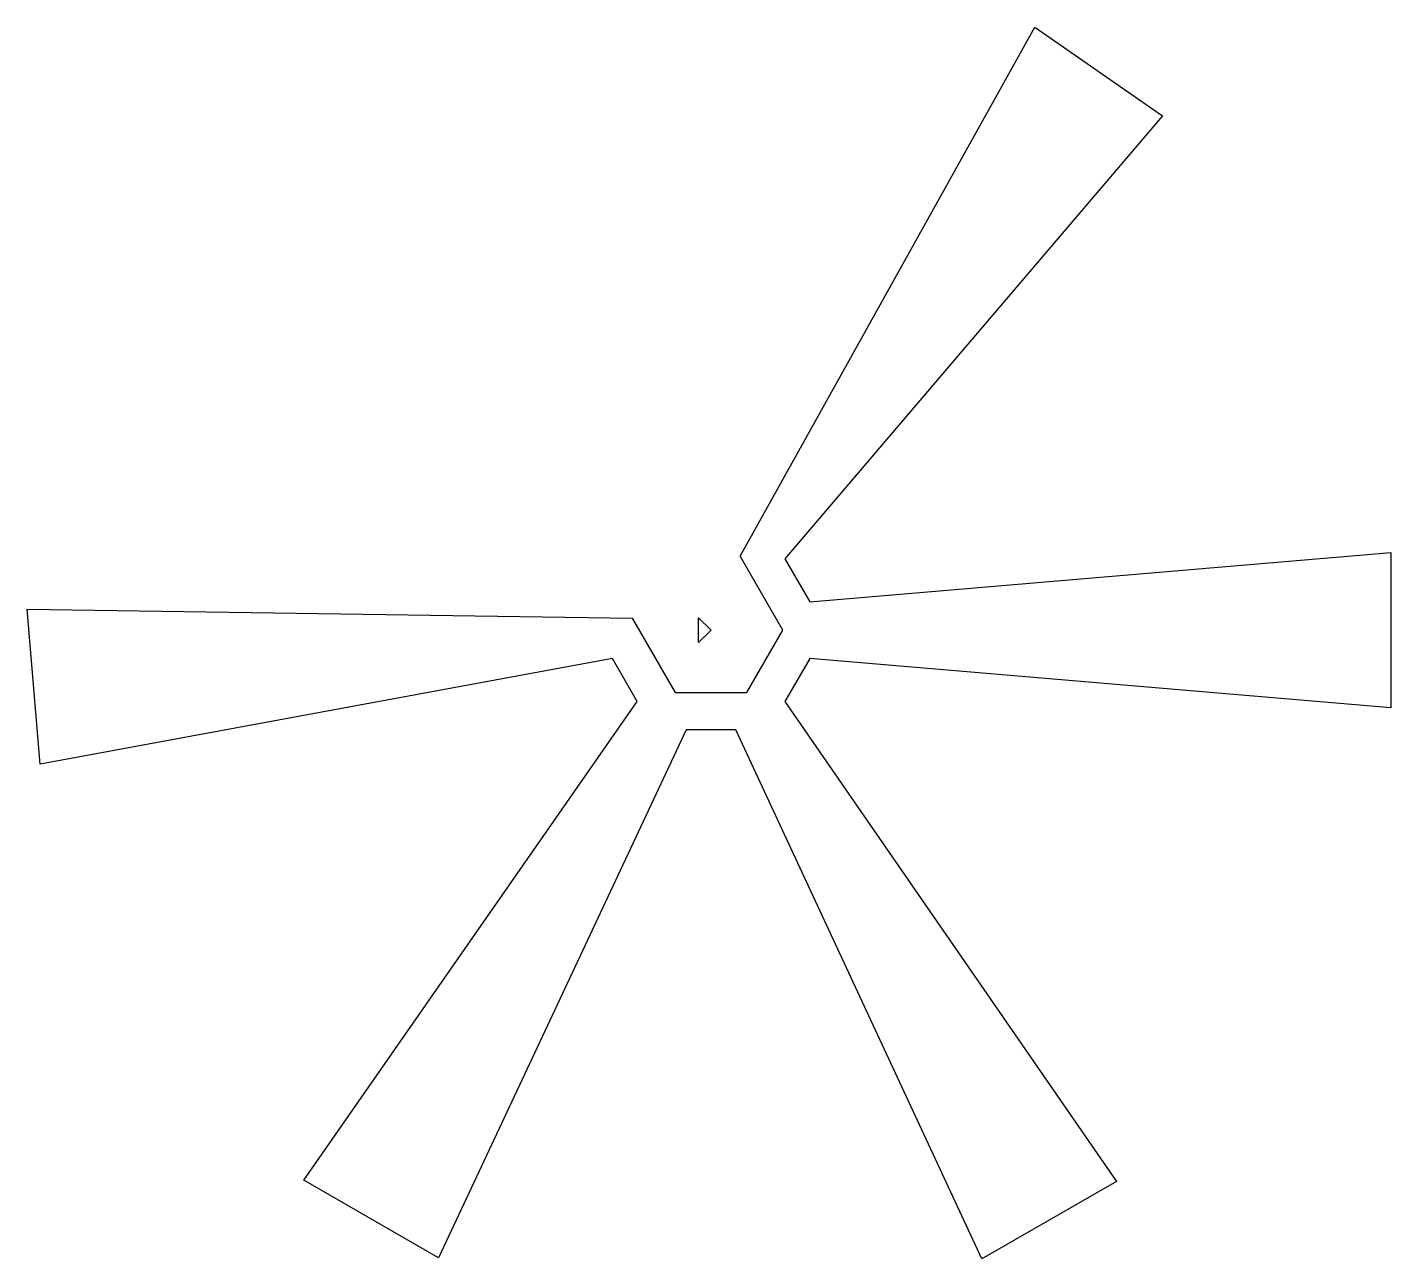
# Model space of a CAD drawing. Extents: x -5.5 to 5.5, y -5.1 to 4.8.
import ezdxf

# ---------------------------------------------------------------- set-up
doc = ezdxf.new("R2010")
doc.units = 0
doc.layers.add('MAGNET', color=3, linetype='CONTINUOUS')

msp = doc.modelspace()

# ---------------------------------------------------------------- linework, layer by layer
at = {"layer": 'MAGNET'}
for points in [[(-5.497, 0.169), (-0.633, 0.096), (-0.289, -0.5), (0.289, -0.5), (0.577, 0), (0.233, 0.596), (2.602, 4.845), (3.629, 4.133), (0.593, 0.573), (0.793, 0.227), (5.464, 0.625), (5.464, -0.625), (0.793, -0.227), (0.593, -0.573), (3.26, -4.43), (2.177, -5.051), (0.2, -0.8), (-0.2, -0.8), (-2.191, -5.045), (-3.273, -4.42), (-0.593, -0.573), (-0.793, -0.227), (-5.394, -1.077), (-5.497, 0.169)], [(-0.1, 0.1), (-0.1, 0.1), (-0.1, 0.1), (-0.1, 0.1), (-0.1, 0.1)], [(-0.1, 0.1), (0, 0), (-0.1, -0.1), (-0.1, 0.1)]]:
    msp.add_lwpolyline(points, close=True, dxfattribs=at)

doc.saveas('drawing.dxf')
